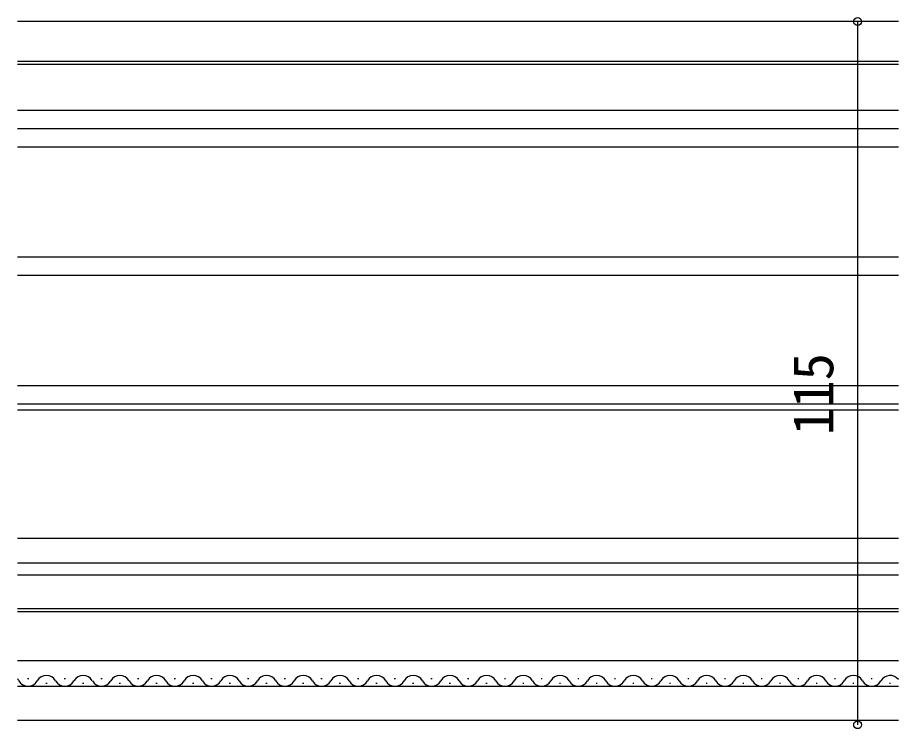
# Model space of a CAD drawing. Units: millimetres, scale not verified. Extents: x -525 to 525, y -783 to 778.
# Drawn here: x -310.3 to -166.2, y -313.8 to -198 of the extents above; entities that cross this region are included whole.
import ezdxf
from ezdxf.enums import TextEntityAlignment as Align

# ---------------------------------------------------------------- set-up
doc = ezdxf.new("R2010")
doc.units = ezdxf.units.MM
doc.header["$LTSCALE"] = 4
doc.layers.add('0-3_YKK_12', color=2, linetype='Continuous')
doc.layers.add('0-6_YKK_D', color=6, linetype='Continuous')
doc.styles.add('ＭＳ ゴシック', font='')
doc.styles.get('ＭＳ ゴシック').set_extended_font_data('MS Gothic')

msp = doc.modelspace()

# ---------------------------------------------------------------- linework, layer by layer
at = {"layer": '0-3_YKK_12'}
for p, q in [((-166.236, -198.685), (-310.322, -198.685)), ((-310.322, -205.185), (-166.236, -205.185)), ((-310.322, -205.681), (-166.236, -205.681)), ((-310.322, -213.181), (-166.236, -213.181)), ((-310.322, -216.185), (-166.236, -216.185)), ((-310.322, -219.185), (-166.236, -219.185)), ((-310.322, -237.185), (-166.236, -237.185)), ((-310.322, -240.185), (-166.236, -240.185)), ((-310.322, -258.185), (-166.236, -258.185)), ((-310.322, -261.181), (-166.236, -261.185)), ((-310.322, -262.185), (-166.236, -262.185)), ((-310.322, -283.185), (-166.236, -283.185)), ((-310.322, -287.185), (-166.236, -287.185)), ((-310.322, -289.185), (-166.236, -289.185)), ((-310.322, -294.685), (-166.236, -294.685)), ((-310.322, -295.185), (-166.236, -295.185)), ((-310.322, -303.185), (-166.236, -303.185)), ((-308.699, -306.125), (-308.499, -306.125)), ((-305.699, -306.885), (-305.499, -306.885)), ((-302.699, -306.125), (-302.499, -306.125)), ((-299.699, -306.885), (-299.499, -306.885)), ((-296.699, -306.125), (-296.499, -306.125)), ((-293.699, -306.885), (-293.499, -306.885)), ((-290.699, -306.125), (-290.499, -306.125)), ((-287.699, -306.885), (-287.499, -306.885)), ((-284.699, -306.125), (-284.499, -306.125)), ((-281.699, -306.885), (-281.499, -306.885)), ((-278.699, -306.125), (-278.499, -306.125)), ((-275.699, -306.885), (-275.499, -306.885)), ((-272.699, -306.125), (-272.499, -306.125)), ((-269.699, -306.885), (-269.499, -306.885)), ((-266.699, -306.125), (-266.499, -306.125)), ((-263.699, -306.885), (-263.499, -306.885)), ((-260.699, -306.125), (-260.499, -306.125)), ((-257.699, -306.885), (-257.499, -306.885)), ((-254.699, -306.125), (-254.499, -306.125)), ((-251.699, -306.885), (-251.499, -306.885)), ((-248.699, -306.125), (-248.499, -306.125)), ((-245.699, -306.885), (-245.499, -306.885)), ((-242.699, -306.125), (-242.499, -306.125)), ((-239.699, -306.885), (-239.499, -306.885)), ((-236.699, -306.125), (-236.499, -306.125)), ((-233.699, -306.885), (-233.499, -306.885)), ((-230.699, -306.125), (-230.499, -306.125)), ((-227.699, -306.885), (-227.499, -306.885)), ((-224.699, -306.125), (-224.499, -306.125)), ((-221.699, -306.885), (-221.499, -306.885)), ((-218.699, -306.125), (-218.499, -306.125)), ((-215.699, -306.885), (-215.499, -306.885)), ((-212.699, -306.125), (-212.499, -306.125)), ((-209.699, -306.885), (-209.499, -306.885)), ((-206.699, -306.125), (-206.499, -306.125)), ((-203.699, -306.885), (-203.499, -306.885)), ((-200.699, -306.125), (-200.499, -306.125)), ((-197.699, -306.885), (-197.499, -306.885)), ((-194.699, -306.125), (-194.499, -306.125)), ((-191.699, -306.885), (-191.499, -306.885)), ((-188.699, -306.125), (-188.499, -306.125)), ((-185.699, -306.885), (-185.499, -306.885)), ((-182.699, -306.125), (-182.499, -306.125)), ((-179.699, -306.885), (-179.499, -306.885)), ((-176.699, -306.125), (-176.499, -306.125)), ((-173.699, -306.885), (-173.499, -306.885)), ((-170.699, -306.125), (-170.499, -306.125)), ((-167.699, -306.885), (-167.499, -306.885)), ((-310.322, -307.385), (-166.236, -307.385)), ((-166.236, -312.985), (-310.322, -312.985))]:
    msp.add_line(p, q, dxfattribs=at)
for centre, start, end in [((-311.599, -307.343), 29.20254, 41.99998), ((-308.599, -305.667), 209.20254, 330.79746), ((-305.599, -307.343), 29.20254, 150.79746), ((-302.599, -305.667), 209.20254, 330.79746), ((-299.599, -307.343), 29.20254, 150.79746), ((-296.599, -305.667), 209.20254, 330.79746), ((-293.599, -307.343), 29.20254, 150.79746), ((-290.599, -305.667), 209.20254, 330.79746), ((-287.599, -307.343), 29.20254, 150.79746), ((-284.599, -305.667), 209.20254, 330.79746), ((-281.599, -307.343), 29.20254, 150.79746), ((-278.599, -305.667), 209.20254, 330.79746), ((-275.599, -307.343), 29.20254, 150.79746), ((-272.599, -305.667), 209.20254, 330.79746), ((-269.599, -307.343), 29.20254, 150.79746), ((-266.599, -305.667), 209.20254, 330.79746), ((-263.599, -307.343), 29.20254, 150.79746), ((-260.599, -305.667), 209.20254, 330.79746), ((-257.599, -307.343), 29.20254, 150.79746), ((-254.599, -305.667), 209.20254, 330.79746), ((-251.599, -307.343), 29.20254, 150.79746), ((-248.599, -305.667), 209.20254, 330.79746), ((-245.599, -307.343), 29.20254, 150.79746), ((-242.599, -305.667), 209.20254, 330.79746), ((-239.599, -307.343), 29.20254, 150.79746), ((-236.599, -305.667), 209.20254, 330.79746), ((-233.599, -307.343), 29.20254, 150.79746), ((-230.599, -305.667), 209.20254, 330.79746), ((-227.599, -307.343), 29.20254, 150.79746), ((-224.599, -305.667), 209.20254, 330.79746), ((-221.599, -307.343), 29.20254, 150.79746), ((-218.599, -305.667), 209.20254, 330.79746), ((-215.599, -307.343), 29.20254, 150.79746), ((-212.599, -305.667), 209.20254, 330.79746), ((-209.599, -307.343), 29.20254, 150.79746), ((-206.599, -305.667), 209.20254, 330.79746), ((-203.599, -307.343), 29.20254, 150.79746), ((-200.599, -305.667), 209.20254, 330.79746), ((-197.599, -307.343), 29.20254, 150.79746), ((-194.599, -305.667), 209.20254, 330.79746), ((-191.599, -307.343), 29.20254, 150.79746), ((-188.599, -305.667), 209.20254, 330.79746), ((-185.599, -307.343), 29.20254, 150.79746), ((-182.599, -305.667), 209.20254, 330.79746), ((-179.599, -307.343), 29.20254, 150.79746), ((-176.599, -305.667), 209.20254, 330.79746), ((-173.599, -307.343), 29.20254, 150.79746), ((-170.599, -305.667), 209.20254, 330.79746), ((-167.599, -307.343), 37.52551, 150.79746)]:
    msp.add_arc(centre, 1.718, start, end, dxfattribs=at)
at = {"layer": '0-6_YKK_D'}
msp.add_line((-172.91, -198.685), (-172.91, -313.685), dxfattribs=at)
for centre in [(-172.91, -198.685), (-172.91, -313.685)]:
    msp.add_circle(centre, 0.637, dxfattribs=at)

# ---------------------------------------------------------------- texts
at = {"layer": '0-6_YKK_D', "style": 'ＭＳ ゴシック'}
msp.add_text('115', height=6.598, rotation=90, dxfattribs=at).set_placement((-174.91, -266.361), align=Align.BOTTOM_LEFT)

doc.saveas('drawing.dxf')
